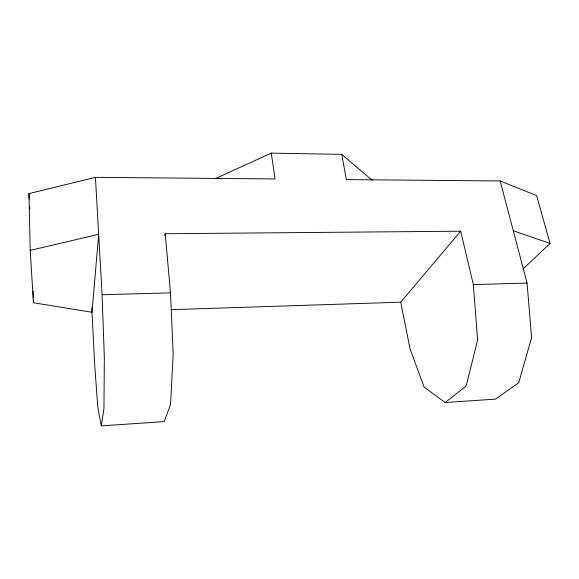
<?xml version="1.0" encoding="UTF-8"?>
<svg xmlns="http://www.w3.org/2000/svg" width="579" height="579" viewBox="0 0 579 579"><rect width="100%" height="100%" fill="white"/><g stroke="black" fill="none" stroke-linecap="round" stroke-linejoin="round"><path stroke-width="0.87" d="M460.667 231.195L400.719 302.187L410.098 349.043L424.089 387.054L445.164 402.528L466.138 385.983L477.61 340.148L473.332 284.579L460.667 231.195L165.203 233.75L170.508 292.851L173.179 354.399L170.537 404.489L164.197 421.599L101.318 425.869L103.952 408.658L104.336 357.619L102.092 294.725L95.441 177.34L275.09 178.954L271.254 153.131L341.704 154.354L372.29 180.344M164.805 235.508L165.203 233.75M523.271 268.743L550.05 243.462L536.639 195.579L500.162 180.974L346.372 179.591L341.704 154.354M215.598 178.506L271.254 153.131M30.224 250.381L98.669 234.321L92.003 312.262L33.423 302.759L30.224 250.381L28.95 193.61L95.441 177.34M445.164 402.528L495.486 399.112L518.755 382.69L531.594 337.615L527.071 283.109L500.162 180.974M171.362 309.671L400.719 302.187M102.092 294.725L170.508 292.851M473.332 284.579L527.071 283.109M513.269 230.746L550.05 243.462M101.318 425.869L97.786 407.305L94.681 364.423L91.772 307.746M28.95 193.61L29.254 198.995M29.667 206.175L29.819 208.86M33.148 291.165L33.3 297.403M33.358 300.081L33.423 302.759"/></g></svg>
